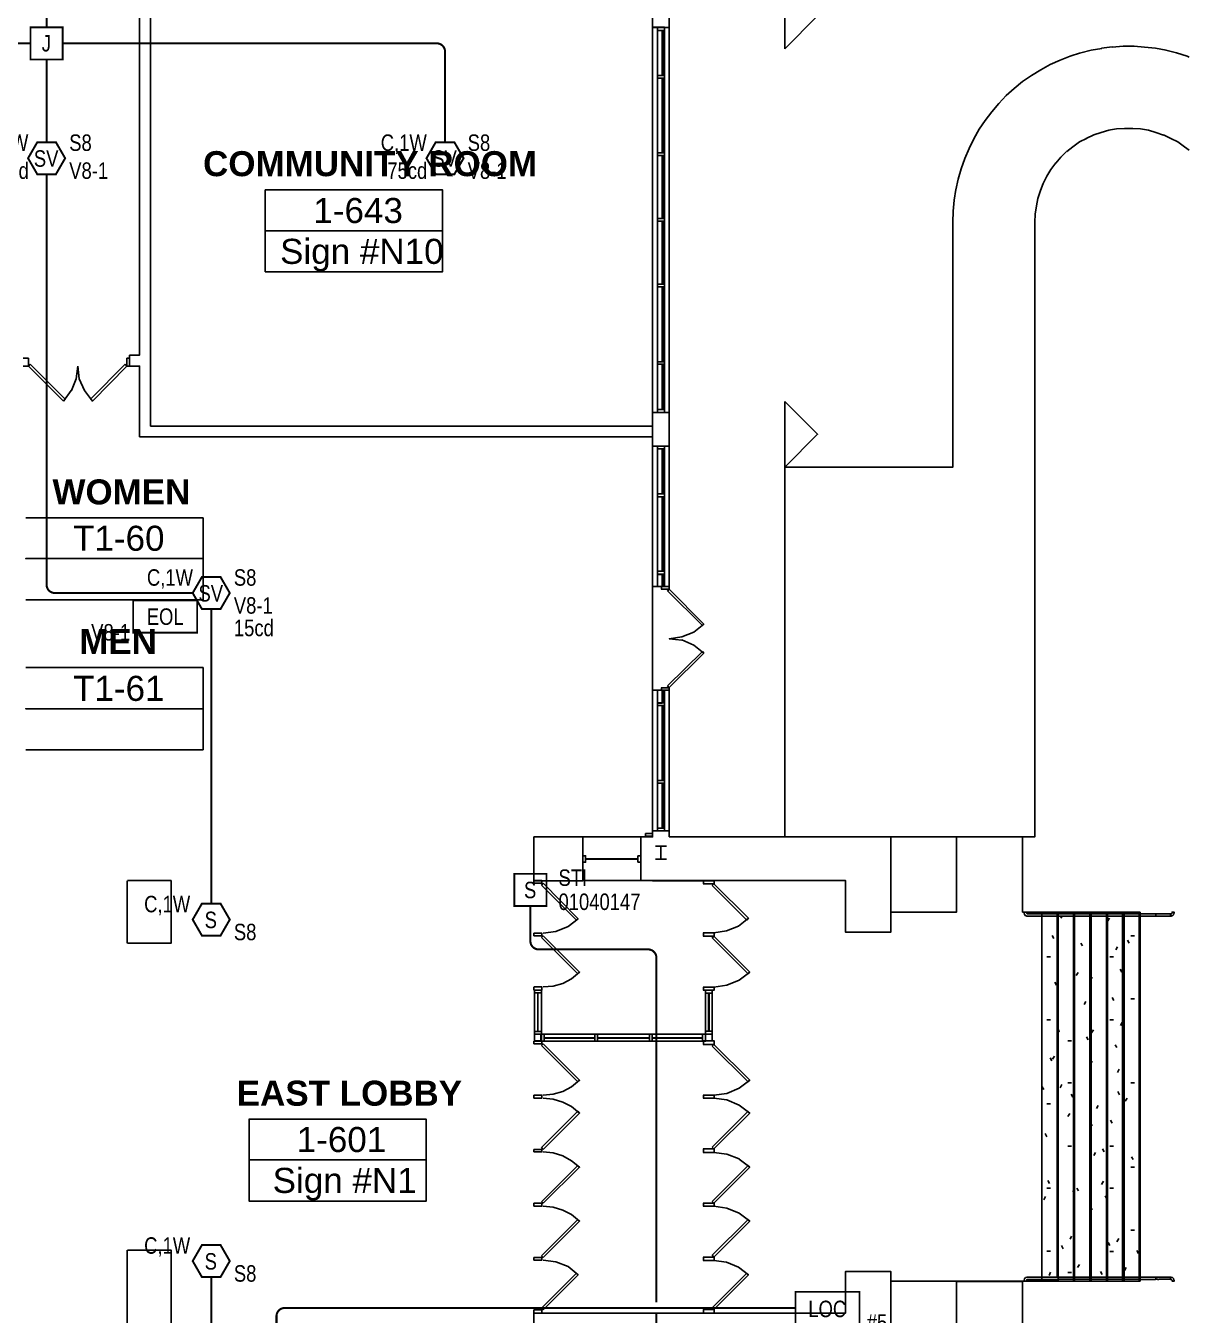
# Model space of a CAD drawing. Header units: inches. Extents: x 8199 to 15931, y 7617 to 15423.
# Drawn here: x 14627 to 15474, y 11413 to 12352 of the extents above; entities that cross this region are included whole.
import ezdxf
from ezdxf.enums import TextEntityAlignment as Align

# ---------------------------------------------------------------- set-up
doc = ezdxf.new("R2010")
doc.units = ezdxf.units.IN
doc.header["$LTSCALE"] = 0.25
doc.header["$MEASUREMENT"] = 0
for name, color, linetype in [('BACKGROUND', 8, 'Continuous'), ('CONDUIT', 6, 'Continuous'), ('EOL', 1, 'Continuous'), ('FIRE ALARM ANNUNCIATOR', 1, 'Continuous'), ('JUNCTION BOX', 1, 'Continuous'), ('PULL STATION', 1, 'Continuous'), ('SPEAKER', 1, 'Continuous'), ('SPEAKER STROBE', 1, 'Continuous')]:
    doc.layers.add(name, color=color, linetype=linetype)
doc.styles.add('Arial', font='arial.ttf', dxfattribs={"width": 0.8})
doc.styles.add('PDF Arial', font='arial.ttf')
doc.styles.add('PDF Arial Bold', font='arialbd.ttf')

# ---------------------------------------------------------------- blocks, each defined once
blk = doc.blocks.new('SIGA-278')
at = {"layer": 'PULL STATION', "const_width": 1.3}
blk.add_lwpolyline([(-11.5, -11.68), (-11.5, 11.7), (11.89, 11.7), (11.89, -11.68)], close=True, dxfattribs=at)
at = {"layer": 'PULL STATION', "style": 'Arial', "width": 0.8}
blk.add_text('S', height=12, dxfattribs=at).set_placement((0, 0), align=Align.MIDDLE)
for tag, p in [('ADDRESS', (20.64, 8.96)), ('ZONE', (20.64, -8.58))]:
    blk.add_attdef(tag, text='', height=12, dxfattribs=at).set_placement(p, align=Align.MIDDLE_LEFT)
blk.add_attdef('SUBSCRIPT', text='', height=12, dxfattribs=at).set_placement((-16.56, -9.02), align=Align.MIDDLE_RIGHT)
blk = doc.blocks.new('LOC')
at = {"layer": 'FIRE ALARM ANNUNCIATOR', "const_width": 1.25}
blk.add_lwpolyline([(-11.69, -23.38), (-11.69, 23.38), (11.69, 23.38), (11.69, -23.38)], close=True, dxfattribs=at)
at = {"layer": 'FIRE ALARM ANNUNCIATOR', "style": 'Arial', "width": 0.8}
blk.add_text('LOC', height=12, rotation=90, dxfattribs=at).set_placement((0.68, -0.2), align=Align.MIDDLE)
for tag, p in [('SUBSCRIPT', (-10.91, 28.56)), ('PANEL#', (10.59, 28.56))]:
    blk.add_attdef(tag, text='', height=12, rotation=90, dxfattribs=at).set_placement(p, align=Align.MIDDLE_LEFT)
blk = doc.blocks.new('GC-S7')
at = {"layer": 'SPEAKER', "const_width": 1.46}
blk.add_lwpolyline([(13.83, 0.21), (7.08, 11.9), (-6.42, 11.9), (-13.17, 0.21), (-6.42, -11.49), (7.08, -11.49)], close=True, dxfattribs=at)
at = {"layer": 'SPEAKER', "style": 'Arial', "width": 0.8}
blk.add_text('S', height=12, dxfattribs=at).set_placement((0, 0), align=Align.MIDDLE)
for tag, p in [('C', (-14.98, 11.52)), ('1/2W', (-14.65, -8.82))]:
    blk.add_attdef(tag, text='', height=12, dxfattribs=at).set_placement(p, align=Align.MIDDLE_RIGHT)
blk.add_attdef('Speaker_Circuit', text='', height=12, dxfattribs=at).set_placement((16.8, -8.82), align=Align.MIDDLE_LEFT)
blk = doc.blocks.new('GC-S7VM')
at = {"layer": 'SPEAKER STROBE', "const_width": 1.46}
blk.add_lwpolyline([(13.83, 0.21), (7.08, 11.9), (-6.42, 11.9), (-13.17, 0.21), (-6.42, -11.49), (7.08, -11.49)], close=True, dxfattribs=at)
at = {"layer": 'SPEAKER STROBE', "style": 'Arial', "width": 0.8}
blk.add_text('SV', height=12, dxfattribs=at).set_placement((0, 0), align=Align.MIDDLE)
for tag, p in [('C', (-12.95, 11.52)), ('CANDELA', (-12.62, -8.82)), ('1/2W', (-12.62, -29.16))]:
    blk.add_attdef(tag, text='', height=12, dxfattribs=at).set_placement(p, align=Align.MIDDLE_RIGHT)
for tag, p in [('Speaker_Circuit', (16.8, 11.52)), ('Visual_Circuit', (16.8, -8.82))]:
    blk.add_attdef(tag, text='', height=12, dxfattribs=at).set_placement(p, align=Align.MIDDLE_LEFT)
blk = doc.blocks.new('JUNCTION BOX')
at = {"const_width": 1.3}
blk.add_lwpolyline([(-11.5, -11.68), (-11.5, 11.7), (11.89, 11.7), (11.89, -11.68)], close=True, dxfattribs=at)
at = {"style": 'Arial', "width": 0.8}
blk.add_text('J', height=12, dxfattribs=at).set_placement((0, 0), align=Align.MIDDLE)
blk.add_attdef('SUBSCRIPT', text='', height=12, dxfattribs=at).set_placement((-16.56, -9.02), align=Align.MIDDLE_RIGHT)
blk = doc.blocks.new('EOLR')
at = {"layer": 'EOL', "const_width": 1.25}
blk.add_lwpolyline([(-23.38, 11.69), (23.38, 11.69), (23.38, -11.69), (-23.38, -11.69)], close=True, dxfattribs=at)
at = {"layer": 'EOL', "style": 'Arial', "width": 0.8}
blk.add_text('EOL', height=12, dxfattribs=at).set_placement((0, 0), align=Align.MIDDLE)
for tag, p in [('CIRCUIT#', (28.56, 10.91)), ('EOL_VALUE', (28.88, -9.43))]:
    blk.add_attdef(tag, text='', height=12, dxfattribs=at).set_placement(p, align=Align.MIDDLE_LEFT)

msp = doc.modelspace()

# ---------------------------------------------------------------- linework, layer by layer
at = {"layer": 'BACKGROUND', "ltscale": 2.281574}
msp.add_lwpolyline([(15083.15, 11761.24), (15083.15, 13119.98)], dxfattribs=at)
at = {"layer": 'BACKGROUND', "ltscale": 1.466563}
msp.add_lwpolyline([(15083.15, 11943.48), (15083.15, 12655.18)], dxfattribs=at)
at = {"layer": 'BACKGROUND'}
for points in [[(15179.38, 12382.83), (15179.38, 12335.04)], [(15179.38, 12335.03), (15203.26, 12358.91), (15179.38, 12382.8)], [(14709.78, 12380.91), (14709.78, 12372.94), (14709.78, 12112), (14702.47, 12112)], [(14717.73, 12060.39), (14717.73, 12372.92)], [(15083.15, 12375.16), (15083.15, 12350.62)], [(15083.16, 12350.6), (15095.25, 12350.6), (15095.25, 12375.13), (15083.16, 12375.13)], [(15083.2, 12350.63), (15086.68, 12350.63), (15086.68, 12348.4), (15086.68, 12315.57), (15086.68, 12313.7), (15086.68, 12259.2), (15086.68, 12257.28), (15086.68, 12211.41), (15086.68, 12209.5), (15086.68, 12163.63), (15086.68, 12161.71), (15086.68, 12107.26), (15086.68, 12105.34), (15086.68, 12072.51), (15086.68, 12070.28), (15083.2, 12070.28)], [(15086.67, 12348.41), (15091.77, 12348.41), (15091.77, 12350.63), (15086.67, 12350.63)], [(15090.16, 12348.41), (15090.16, 12315.56)], [(15090.19, 12315.6), (15091.15, 12315.6), (15091.15, 12348.41), (15090.19, 12348.41)], [(15091.76, 12350.6), (15095.25, 12350.6), (15095.25, 12070.27), (15091.76, 12070.27)], [(15091.77, 12348.41), (15091.77, 12315.6), (15091.77, 12313.68), (15091.77, 12259.19)], [(15410.05, 12335.33), (15402.39, 12334.06)], [(15417.68, 12336.31), (15410.01, 12335.35)], [(15425.63, 12336.94), (15417.68, 12336.3)], [(15433.62, 12336.95), (15425.67, 12336.95)], [(15441.26, 12336.3), (15433.61, 12336.94)], [(15449.2, 12335.34), (15441.23, 12336.26)], [(15456.89, 12334.06), (15449.23, 12335.34)], [(15379.77, 12326.74), (15372.46, 12323.57)], [(15387.09, 12329.59), (15379.78, 12326.72)], [(15394.73, 12332.13), (15387.09, 12329.59)], [(15402.41, 12334.07), (15394.76, 12332.16)], [(15464.52, 12332.18), (15456.85, 12334.06)], [(15472.15, 12329.59), (15464.52, 12332.16)], [(15472.15, 12329.6), (15473.75, 12328.96)], [(15365.75, 12319.75), (15359.04, 12315.58)], [(15372.45, 12323.54), (15365.74, 12319.73)], [(15091.77, 12315.6), (15086.67, 12315.6)], [(15086.67, 12313.68), (15091.77, 12313.68)], [(15090.16, 12313.65), (15090.16, 12259.21)], [(15090.19, 12259.19), (15091.15, 12259.19), (15091.15, 12313.68), (15090.19, 12313.68)], [(15352.35, 12311.12), (15346.29, 12306.01)], [(15359.05, 12315.59), (15352.35, 12311.11)], [(15340.57, 12300.92), (15335.15, 12295.19)], [(15346.33, 12306.03), (15340.59, 12300.92)], [(15330.08, 12289.17), (15325.3, 12282.76)], [(15335.16, 12295.21), (15330.07, 12289.16)], [(15325.3, 12282.8), (15320.84, 12276.4)], [(15316.99, 12269.37), (15313.48, 12262.35)], [(15320.83, 12276.41), (15317, 12269.39)], [(15393.78, 12267.16), (15398.88, 12269.71)], [(15398.86, 12269.7), (15404.28, 12272.25)], [(15404.31, 12272.27), (15409.73, 12274.18)], [(15409.71, 12274.16), (15415.14, 12275.76)], [(15415.1, 12275.76), (15420.85, 12276.72)], [(15420.86, 12276.7), (15426.61, 12277.02)], [(15426.6, 12277.04), (15432.64, 12277.04)], [(15432.68, 12277.06), (15438.4, 12276.74)], [(15438.39, 12276.72), (15444.11, 12275.75)], [(15444.11, 12275.75), (15449.51, 12274.15)], [(15449.55, 12274.17), (15454.97, 12272.24)], [(15454.95, 12272.27), (15460.37, 12269.7)], [(15460.36, 12269.7), (15465.45, 12267.17)], [(15313.51, 12262.4), (15310.32, 12255.07)], [(15380.42, 12256.01), (15384.55, 12260.14)], [(15384.56, 12260.15), (15389.01, 12263.65)], [(15389.02, 12263.64), (15393.79, 12267.15)], [(15465.45, 12267.15), (15470.23, 12263.66)], [(15473.75, 12261.11), (15470.27, 12263.68)], [(15091.77, 12257.27), (15091.77, 12259.19), (15086.67, 12259.19)], [(15086.67, 12257.27), (15091.77, 12257.27), (15091.77, 12211.41), (15091.77, 12209.49)], [(15090.16, 12257.29), (15090.16, 12211.4)], [(15090.19, 12211.42), (15091.15, 12211.42), (15091.15, 12257.31), (15090.19, 12257.31)], [(15310.34, 12255.06), (15307.78, 12247.73)], [(15373.11, 12247.11), (15376.6, 12251.87)], [(15376.58, 12251.84), (15380.39, 12256.02)], [(15307.75, 12247.7), (15305.5, 12240.06)], [(15367.36, 12236.89), (15370.22, 12242.33)], [(15370.22, 12242.31), (15373.07, 12247.08)], [(14801.19, 12232.43), (14930.22, 12232.43), (14930.22, 12202.45), (14801.19, 12202.45), (14930.22, 12202.45), (14930.22, 12172.52), (14801.19, 12172.52)], [(14801.23, 12232.43), (14801.23, 12202.51), (14801.23, 12172.55)], [(15303.95, 12232.45), (15302.7, 12224.81)], [(15305.51, 12240.05), (15303.94, 12232.41)], [(15363.54, 12226.06), (15365.44, 12231.82)], [(15365.46, 12231.82), (15367.36, 12236.9)], [(15302.66, 12224.8), (15302.03, 12216.8)], [(15362.57, 12220.63), (15363.52, 12226.06)], [(15302.03, 12216.84), (15301.72, 12208.84)], [(15361.28, 12208.85), (15361.6, 12214.6)], [(15361.63, 12214.62), (15362.58, 12220.64)], [(15091.77, 12211.41), (15086.67, 12211.41)], [(15086.67, 12209.49), (15091.77, 12209.49), (15091.77, 12163.63), (15091.77, 12161.72), (15091.77, 12107.22), (15091.77, 12105.3)], [(15090.16, 12209.48), (15090.16, 12163.59)], [(15090.19, 12163.65), (15091.15, 12163.65), (15091.15, 12209.5), (15090.19, 12209.5)], [(15301.72, 12208.86), (15301.72, 12030.44), (15179.36, 12030.44)], [(15179.38, 11761.24), (15361.28, 11761.24), (15361.28, 12208.87)], [(15091.77, 12163.63), (15086.67, 12163.63)], [(15086.67, 12161.72), (15091.77, 12161.72)], [(15090.16, 12161.71), (15090.16, 12107.23)], [(15090.19, 12107.24), (15091.15, 12107.24), (15091.15, 12161.73), (15090.19, 12161.73)], [(14625.02, 12109.76), (14627.27, 12109.76)], [(14626.96, 12104.06), (14628.88, 12104.06), (14628.88, 12109.77), (14626.96, 12109.77)], [(14675.39, 12078.57), (14700.54, 12104.05), (14700.54, 12109.78)], [(14702.46, 12112.01), (14702.46, 12104.05), (14700.56, 12104.05)], [(14700.56, 12109.78), (14702.46, 12109.78)], [(14627.27, 12104.05), (14625.02, 12104.05)], [(14628.86, 12104.01), (14630.12, 12105.32)], [(14654.37, 12078.59), (14628.9, 12104.06)], [(14630.15, 12105.31), (14655.62, 12079.84), (14654.35, 12078.57)], [(14663.59, 12094.81), (14664.86, 12104.04)], [(14665.8, 12094.78), (14664.85, 12104.05)], [(14699.29, 12105.35), (14674.1, 12079.84)], [(14700.54, 12104.05), (14699.26, 12105.33)], [(14702.47, 12104.04), (14709.78, 12104.04), (14709.78, 12052.43)], [(15091.77, 12107.22), (15086.67, 12107.22)], [(15086.67, 12105.3), (15091.77, 12105.3), (15091.77, 12072.49)], [(15090.16, 12105.31), (15090.16, 12072.51)], [(15090.19, 12072.51), (15091.15, 12072.51), (15091.15, 12105.32), (15090.19, 12105.32)], [(14660.13, 12086.21), (14663.62, 12094.82)], [(14669.64, 12086.22), (14665.82, 12094.8)], [(14654.35, 12078.54), (14660.08, 12086.21)], [(14674.13, 12079.83), (14675.4, 12078.56), (14669.65, 12086.24)], [(15086.67, 12070.27), (15091.77, 12070.27), (15091.77, 12072.49), (15086.67, 12072.49)], [(15179.38, 12078.24), (15179.38, 12030.46), (15179.38, 11761.25)], [(15179.38, 12030.46), (15203.26, 12054.34), (15179.38, 12078.23)], [(15083.15, 12070.29), (15083.15, 12060.39), (14717.75, 12060.39)], [(15083.16, 12045.73), (15095.25, 12045.73), (15095.25, 12070.27), (15083.16, 12070.27)], [(14709.75, 12052.41), (14717.73, 12052.41)], [(14717.75, 12052.42), (15083.15, 12052.42), (15083.15, 12045.75)], [(15086.68, 11943.5), (15086.68, 11952.39), (15086.68, 11954.66), (15086.68, 12008.81), (15086.68, 12011.03), (15086.68, 12043.86), (15086.68, 12045.74), (15083.2, 12045.74)], [(15086.67, 12043.83), (15091.77, 12043.83), (15091.77, 12045.75), (15086.67, 12045.75)], [(15090.16, 12043.81), (15090.16, 12011.01)], [(15090.19, 12011.04), (15091.15, 12011.04), (15091.15, 12043.85), (15090.19, 12043.85)], [(15095.25, 11941.54), (15095.25, 11943.46), (15095.25, 12045.73), (15091.76, 12045.73)], [(15091.77, 12043.83), (15091.77, 12011.02), (15091.77, 12008.79), (15091.77, 11954.65)], [(15091.77, 12011.02), (15086.67, 12011.02)], [(15086.67, 12008.79), (15091.77, 12008.79)], [(15090.16, 12008.78), (15090.16, 11954.6)], [(15090.19, 11954.63), (15091.15, 11954.63), (15091.15, 12008.82), (15090.19, 12008.82)], [(14626.96, 11993.53), (14756, 11993.53), (14756, 11963.89), (14626.96, 11963.89), (14756, 11963.89), (14756, 11933.92), (14626.96, 11933.92)], [(15086.67, 11952.42), (15091.77, 11952.42), (15091.77, 11954.65), (15086.67, 11954.65)], [(15086.67, 11952.38), (15090.16, 11952.38), (15090.16, 11943.48), (15086.67, 11943.48)], [(15090.19, 11943.51), (15091.15, 11943.51), (15091.15, 11952.41), (15090.19, 11952.41)], [(15091.12, 11952.42), (15091.77, 11952.42), (15091.77, 11943.48), (15091.12, 11943.48)], [(15089.54, 11941.55), (15089.54, 11943.47), (15083.17, 11943.47)], [(15095.25, 11943.46), (15089.53, 11943.46)], [(15089.53, 11941.54), (15095.25, 11941.54), (15093.99, 11940.27)], [(15119.47, 11915.11), (15120.44, 11916.07), (15095.25, 11941.56)], [(15094.01, 11940.31), (15119.5, 11915.12)], [(15120.44, 11916.07), (15113.12, 11910.33)], [(15104.49, 11906.82), (15095.27, 11905.55), (15104.49, 11904.59)], [(15113.12, 11910.33), (15104.49, 11906.83)], [(15113.12, 11900.79), (15104.49, 11904.6)], [(15094.01, 11871.19), (15119.5, 11896.33)], [(15119.47, 11896.31), (15120.44, 11895.04), (15095.25, 11869.9)], [(15120.44, 11895.04), (15113.12, 11900.78)], [(14626.96, 11884.57), (14756, 11884.57), (14756, 11854.6), (14626.96, 11854.6), (14756, 11854.6), (14756, 11824.67), (14626.96, 11824.67)], [(15083.15, 11867.96), (15083.15, 11765.68), (15083.15, 11761.24), (15074.57, 11761.24)], [(15083.17, 11867.97), (15089.54, 11867.97), (15089.54, 11869.89)], [(15086.68, 11867.98), (15086.68, 11858.74), (15086.68, 11856.82), (15086.68, 11802.37), (15086.68, 11800.45), (15086.68, 11767.62), (15086.68, 11765.7), (15083.2, 11765.7)], [(15086.67, 11867.97), (15090.16, 11867.97), (15090.16, 11858.73), (15086.67, 11858.73)], [(15095.25, 11869.86), (15089.53, 11869.86)], [(15089.53, 11867.98), (15095.25, 11867.98), (15095.25, 11765.71), (15091.76, 11765.71)], [(15090.19, 11858.74), (15091.15, 11858.74), (15091.15, 11867.99), (15090.19, 11867.99)], [(15091.12, 11868), (15091.77, 11868), (15091.77, 11858.75), (15091.12, 11858.75)], [(15095.25, 11867.98), (15095.25, 11869.86), (15093.99, 11871.13)], [(15091.77, 11856.83), (15091.77, 11858.75), (15086.67, 11858.75)], [(15086.67, 11856.83), (15091.77, 11856.83), (15091.77, 11802.33), (15091.77, 11800.46)], [(15090.16, 11856.81), (15090.16, 11802.33)], [(15090.19, 11802.38), (15091.15, 11802.38), (15091.15, 11856.82), (15090.19, 11856.82)], [(15091.77, 11802.33), (15086.67, 11802.33)], [(15086.67, 11800.46), (15091.77, 11800.46), (15091.77, 11767.6)], [(15090.16, 11800.41), (15090.16, 11767.6)], [(15090.19, 11767.65), (15091.15, 11767.65), (15091.15, 11800.46), (15090.19, 11800.46)], [(15078.05, 11761.89), (15083.15, 11761.89), (15083.15, 11763.81), (15078.05, 11763.81)], [(15078.06, 11763.77), (15078.06, 11761.9)], [(15095.25, 11761.25), (15095.25, 11765.71), (15083.16, 11765.71)], [(15086.67, 11765.73), (15091.77, 11765.73), (15091.77, 11767.6), (15086.67, 11767.6)], [(14996.83, 11729.39), (15032.52, 11729.39), (15032.52, 11761.23), (14996.83, 11761.23)], [(14996.85, 11761.27), (14996.85, 11729.41), (14996.85, 11727.47)], [(15032.52, 11761.23), (15032.52, 11747.56), (15032.52, 11742.76), (15032.52, 11729.39)], [(15074.58, 11742.8), (15074.58, 11747.55), (15074.58, 11761.26), (15074.58, 11729.4), (15032.54, 11729.4)], [(15032.54, 11761.26), (15074.58, 11761.26)], [(15085.4, 11754.55), (15093.38, 11754.55)], [(15089.23, 11754.55), (15089.23, 11745)], [(15256.49, 11706.46), (15256.49, 11691.81), (15223.68, 11691.81), (15256.49, 11691.81), (15256.49, 11729.4), (15256.49, 11761.26), (15095.29, 11761.26)], [(15304.27, 11761.25), (15304.27, 11706.45), (15256.46, 11706.45)], [(15352.35, 11706.44), (15352.35, 11761.24), (15304.23, 11761.24)], [(15032.54, 11742.79), (15034.44, 11742.79), (15034.44, 11747.55), (15032.54, 11747.55)], [(15034.44, 11745.34), (15034.44, 11745)], [(15072.35, 11745.33), (15034.45, 11745.33), (15072.35, 11745.33), (15072.35, 11745.03), (15034.45, 11745.03)], [(15072.35, 11747.55), (15072.35, 11742.77)], [(15074.58, 11747.55), (15072.36, 11747.55)], [(15085.4, 11744.99), (15093.38, 11744.99)], [(15074.58, 11729.4), (15074.58, 11742.8), (15072.36, 11742.8)], [(14700.85, 11729.39), (14700.85, 11683.83)], [(14700.88, 11683.84), (14732.73, 11683.84), (14732.73, 11729.41), (14700.88, 11729.41)], [(14996.83, 11727.47), (15002.56, 11727.47), (15002.56, 11729.41), (14996.83, 11729.41)], [(15003.54, 11727.48), (15002.25, 11726.23)], [(15002.28, 11726.2), (15027.74, 11700.74)], [(15027.74, 11700.73), (15028.99, 11701.68), (15003.52, 11727.45)], [(15074.58, 11729.4), (15223.67, 11729.4), (15223.67, 11691.8), (15223.67, 11729.4), (15128.08, 11729.4)], [(15120.13, 11727.16), (15120.13, 11729.39), (15083.15, 11729.39)], [(15120.09, 11727.15), (15128.07, 11727.15), (15128.07, 11729.36), (15120.09, 11729.36)], [(15126.48, 11725.87), (15151.65, 11700.71)], [(15127.76, 11727.16), (15126.49, 11725.88)], [(15151.67, 11700.72), (15152.94, 11702), (15127.77, 11727.17)], [(15366.37, 11706.45), (15352.37, 11706.45)], [(15353.65, 11706.46), (15353.65, 11705.82)], [(15353.65, 11706.46), (15353.65, 11706.46)], [(15353.65, 11706.46), (15353.65, 11706.46)], [(15353.65, 11705.81), (15353.96, 11704.86)], [(15353.96, 11706.45), (15353.96, 11706.45)], [(15353.96, 11706.45), (15353.96, 11706.45)], [(15353.96, 11706.45), (15353.96, 11706.45)], [(15354.59, 11706.44), (15354.59, 11706.44)], [(15354.59, 11706.44), (15354.59, 11706.44)], [(15354.9, 11706.44), (15354.9, 11706.44)], [(15355.26, 11705.83), (15355.26, 11706.47), (15354.94, 11706.47), (15355.26, 11706.47)], [(15355.26, 11706.47), (15355.26, 11706.47)], [(15355.26, 11706.47), (15355.26, 11706.47)], [(15355.26, 11706.47), (15355.26, 11706.47)], [(15355.26, 11706.47), (15355.26, 11706.47)], [(15355.57, 11705.51), (15355.26, 11705.82)], [(15378.47, 11706.44), (15366.35, 11706.44)], [(15390.26, 11706.44), (15378.49, 11706.44)], [(15402.41, 11706.47), (15390.3, 11706.47)], [(15414.2, 11706.47), (15402.43, 11706.47)], [(15426.3, 11706.46), (15414.19, 11706.46)], [(15438.09, 11706.46), (15426.28, 11706.46)], [(15461.3, 11706.44), (15461.3, 11705.8), (15460.98, 11705.16)], [(15461.3, 11706.44), (15461.3, 11706.44)], [(15461.3, 11706.44), (15461.3, 11706.44)], [(15461.3, 11706.44), (15461.3, 11706.44)], [(15461.3, 11706.44), (15461.3, 11706.44)], [(15461.66, 11706.46), (15461.66, 11706.46)], [(15461.66, 11706.46), (15461.66, 11706.46)], [(15461.98, 11706.46), (15461.98, 11706.46)], [(15461.98, 11706.46), (15461.98, 11706.46)], [(15462.29, 11706.45), (15462.29, 11706.45)], [(15462.29, 11706.45), (15462.29, 11706.45)], [(15462.59, 11705.49), (15462.91, 11705.81), (15462.91, 11706.45), (15462.59, 11706.45), (15462.91, 11706.45)], [(15462.6, 11706.45), (15462.6, 11706.45)], [(15462.6, 11706.45), (15462.6, 11706.45)], [(15462.6, 11706.45), (15462.6, 11706.45)], [(15462.6, 11706.45), (15462.6, 11706.45)], [(15028.99, 11701.68), (15021.68, 11695.93)], [(15152.94, 11702), (15145.6, 11696.26)], [(15353.95, 11704.85), (15354.59, 11703.9)], [(15354.62, 11703.92), (15355.57, 11703.59)], [(15355.88, 11705.19), (15355.57, 11705.5)], [(15355.57, 11703.59), (15355.88, 11703.59)], [(15355.86, 11703.58), (15366.37, 11703.58), (15366.37, 11705.17), (15355.86, 11705.17)], [(15378.47, 11705.17), (15366.35, 11705.17)], [(15378.47, 11703.57), (15366.35, 11703.57)], [(15366.37, 11704.85), (15366.37, 11704.85)], [(15366.37, 11704.85), (15366.37, 11704.53), (15366.37, 11704.21), (15366.37, 11703.9)], [(15366.37, 11704.21), (15366.37, 11704.21)], [(15366.37, 11703.9), (15366.37, 11703.9)], [(15378.52, 11705.19), (15438.09, 11705.19), (15438.09, 11703.6), (15378.52, 11703.6)], [(15381.38, 11703.6), (15380.43, 11702.01)], [(15415.76, 11701.99), (15414.48, 11700.08)], [(15449.2, 11705.17), (15438.07, 11705.17)], [(15438.07, 11703.57), (15449.2, 11703.57)], [(15438.09, 11704.87), (15438.09, 11704.55), (15438.09, 11704.24), (15438.09, 11703.92)], [(15438.09, 11704.87), (15438.09, 11704.87)], [(15438.09, 11704.55), (15438.09, 11704.55)], [(15438.09, 11704.24), (15438.09, 11704.24)], [(15438.09, 11703.92), (15438.09, 11703.92)], [(15438.09, 11703.92), (15438.09, 11703.92)], [(15449.19, 11705.16), (15449.51, 11704.85), (15449.51, 11704.53), (15449.51, 11704.21), (15449.51, 11703.89), (15449.51, 11703.57), (15449.19, 11703.57)], [(15449.2, 11705.17), (15449.2, 11705.17)], [(15449.2, 11705.17), (15449.2, 11705.17)], [(15449.2, 11703.57), (15449.2, 11703.57)], [(15449.2, 11703.57), (15449.2, 11703.57)], [(15449.21, 11705.18), (15450.81, 11705.18)], [(15450.19, 11703.59), (15449.23, 11703.59)], [(15449.51, 11704.85), (15449.51, 11704.85)], [(15449.51, 11704.21), (15449.51, 11704.21)], [(15451.75, 11703.57), (15450.14, 11703.57)], [(15450.78, 11705.16), (15451.75, 11705.16)], [(15460.05, 11705.18), (15460.05, 11704.86), (15460.05, 11704.54), (15460.05, 11704.86), (15460.05, 11704.54), (15460.05, 11704.22), (15460.05, 11703.9), (15460.05, 11704.22), (15460.05, 11704.54), (15460.05, 11704.86), (15460.05, 11705.18), (15451.75, 11705.18)], [(15451.75, 11703.59), (15460.05, 11703.59), (15460.05, 11703.9), (15460.05, 11704.22), (15460.05, 11703.9), (15460.05, 11703.59)], [(15460.68, 11705.17), (15460.03, 11705.17)], [(15460.03, 11703.58), (15460.68, 11703.58)], [(15460.05, 11705.18), (15460.05, 11705.18)], [(15460.05, 11705.18), (15460.05, 11705.18)], [(15460.05, 11704.86), (15460.05, 11704.86)], [(15460.05, 11704.86), (15460.05, 11704.86)], [(15460.05, 11704.86), (15460.05, 11704.86)], [(15460.05, 11704.86), (15460.05, 11704.86)], [(15460.05, 11704.22), (15460.05, 11704.22)], [(15460.05, 11704.22), (15460.05, 11704.22)], [(15460.05, 11704.22), (15460.05, 11704.22)], [(15460.05, 11704.22), (15460.05, 11704.22)], [(15460.05, 11703.9), (15460.05, 11703.9)], [(15460.05, 11703.9), (15460.05, 11703.9)], [(15460.05, 11703.59), (15460.05, 11703.59)], [(15460.05, 11703.59), (15460.05, 11703.59)], [(15460.05, 11703.59), (15460.05, 11703.59)], [(15460.05, 11703.59), (15460.05, 11703.59)], [(15460.99, 11705.17), (15460.67, 11705.17)], [(15460.7, 11703.6), (15461.66, 11703.92)], [(15461.64, 11703.91), (15462.29, 11704.54)], [(15462.28, 11704.54), (15462.6, 11705.5)], [(14996.83, 11689.25), (15002.56, 11689.25), (15002.56, 11691.15), (14996.83, 11691.15)], [(14996.85, 11691.18), (14996.85, 11689.25)], [(15003.54, 11689.26), (15002.25, 11688.01)], [(15002.26, 11687.95), (15028.68, 11661.52)], [(15012.74, 11692.4), (15003.5, 11691.15)], [(15028.72, 11661.54), (15029.98, 11662.81), (15003.55, 11689.27)], [(15021.67, 11695.94), (15012.77, 11692.44)], [(15120.09, 11688.92), (15128.07, 11688.92), (15128.07, 11691.47), (15120.09, 11691.47)], [(15120.13, 11691.48), (15120.13, 11688.93)], [(15127.76, 11688.93), (15126.49, 11687.65)], [(15126.5, 11687.67), (15152.63, 11661.54)], [(15152.6, 11661.53), (15153.88, 11662.8), (15127.74, 11688.92)], [(15137, 11692.75), (15127.78, 11691.47)], [(15145.62, 11696.26), (15137.01, 11692.76)], [(15375.31, 11687.34), (15374.04, 11689.57)], [(15431.37, 11689.25), (15433.93, 11689.25)], [(15396.03, 11681.93), (15394.75, 11683.84)], [(15421.52, 11681.3), (15420.24, 11679.07)], [(15430.09, 11683.83), (15428.81, 11686.06)], [(15370.22, 11673.96), (15372.76, 11673.96)], [(15416.06, 11673.94), (15418.61, 11673.94)], [(15029.98, 11662.81), (15024.22, 11658.03)], [(15153.88, 11662.8), (15146.22, 11657.06)], [(15392.81, 11662.48), (15391.53, 11660.24)], [(15424.69, 11662.81), (15423.41, 11665.04)], [(14996.83, 11649.74), (15002.56, 11649.74), (15002.56, 11651.99), (14996.83, 11651.99)], [(14996.85, 11651.97), (14996.85, 11649.77)], [(14997.16, 11649.75), (14997.16, 11647.85), (14997.16, 11619.48), (14997.16, 11617.57), (14997.16, 11612.79)], [(14997.16, 11612.79), (15002.25, 11612.79), (15002.25, 11617.57), (15002.25, 11619.48), (14997.16, 11619.48), (15002.25, 11619.48), (15002.25, 11647.83), (14997.16, 11647.83), (15002.25, 11647.83), (15002.25, 11649.74), (14997.16, 11649.74)], [(15010.87, 11652.62), (15003.53, 11651.99)], [(15017.88, 11654.53), (15010.88, 11652.63)], [(15024.21, 11658.02), (15017.86, 11654.51)], [(15120.09, 11649.74), (15128.07, 11649.74), (15128.07, 11651.96), (15120.09, 11651.96)], [(15120.13, 11651.97), (15120.13, 11649.75)], [(15121.73, 11612.8), (15126.51, 11612.8), (15126.51, 11617.58), (15126.51, 11619.81), (15121.73, 11619.81), (15126.51, 11619.81), (15126.51, 11647.53), (15121.73, 11647.53), (15126.51, 11647.53), (15126.51, 11649.76), (15121.73, 11649.76)], [(15121.74, 11649.76), (15121.74, 11647.53), (15121.74, 11619.81), (15121.74, 11617.58), (15121.74, 11612.8)], [(15137.31, 11653.24), (15127.74, 11651.97)], [(15146.25, 11657.07), (15137.32, 11653.25)], [(15377.23, 11653.26), (15375.96, 11655.48)], [(15400.82, 11658.68), (15402.41, 11658.68)], [(15402.39, 11658.67), (15403.35, 11658.67)], [(14999.7, 11647.84), (14999.7, 11647.84)], [(14999.7, 11619.48), (14999.7, 11647.84)], [(15123.97, 11619.81), (15124.28, 11619.81), (15124.28, 11647.53), (15123.97, 11647.53)], [(15398.57, 11641.46), (15397.3, 11639.23)], [(15418.98, 11642.11), (15417.7, 11644.34)], [(15431.37, 11643.38), (15433.93, 11643.38)], [(15370.22, 11628.08), (15372.76, 11628.08)], [(15378.47, 11620.74), (15378.16, 11621.38)], [(15416.06, 11628.07), (15418.61, 11628.07)], [(15425, 11626.17), (15423.72, 11623.94)], [(14996.83, 11610.56), (15002.56, 11610.56), (15002.56, 11612.47), (14996.83, 11612.47)], [(14996.85, 11612.48), (14996.85, 11610.57)], [(14999.7, 11619.48), (14999.7, 11619.48)], [(15001.93, 11612.47), (15004.17, 11612.47), (15004.17, 11617.57), (15004.17, 11612.47)], [(15004.17, 11617.57), (15001.93, 11617.57)], [(15001.93, 11617.57), (15001.93, 11612.47)], [(15004.14, 11617.55), (15041.09, 11617.55), (15041.09, 11612.46), (15004.14, 11612.46)], [(15041.09, 11615), (15004.14, 11615), (15041.09, 11615), (15041.09, 11614.69), (15004.14, 11614.69)], [(15004.17, 11615.03), (15004.17, 11614.71)], [(15041.09, 11617.55), (15041.09, 11612.46)], [(15041.1, 11612.46), (15043.01, 11612.46), (15043.01, 11617.56), (15043.01, 11612.46)], [(15043.01, 11617.56), (15041.1, 11617.56)], [(15043.01, 11615.01), (15043.01, 11614.69)], [(15080.92, 11617.56), (15043.02, 11617.56)], [(15080.92, 11615.01), (15043.02, 11615.01), (15080.92, 11615.01), (15080.92, 11614.69), (15043.02, 11614.69)], [(15080.92, 11612.46), (15043.02, 11612.46)], [(15080.92, 11612.47), (15082.84, 11612.47), (15082.84, 11617.56), (15082.84, 11612.47)], [(15082.84, 11617.56), (15080.92, 11617.56)], [(15082.84, 11615.02), (15082.84, 11614.7)], [(15119.5, 11617.58), (15082.89, 11617.58)], [(15119.5, 11615.03), (15082.89, 11615.03), (15119.5, 11615.03), (15119.5, 11614.71), (15082.89, 11614.71)], [(15119.5, 11612.48), (15082.89, 11612.48)], [(15119.5, 11612.48), (15121.74, 11612.48), (15121.74, 11617.58), (15119.5, 11617.58)], [(15120.09, 11610.23), (15128.07, 11610.23), (15128.07, 11612.78), (15120.09, 11612.78)], [(15120.13, 11612.79), (15120.13, 11610.24)], [(15379.15, 11619.17), (15378.51, 11620.77)], [(15385.48, 11612.78), (15388.03, 11612.78)], [(15400.18, 11613.44), (15398.91, 11615.67)], [(15403.97, 11620.75), (15402.7, 11618.52)], [(15003.54, 11610.57), (15002.25, 11609.3)], [(15002.26, 11609.28), (15028.68, 11582.84)], [(15028.72, 11582.85), (15029.98, 11584.13), (15003.55, 11610.57)], [(15127.76, 11610.24), (15126.49, 11608.96)], [(15126.5, 11608.97), (15152.63, 11582.85)], [(15152.6, 11582.83), (15153.88, 11584.11), (15127.74, 11610.23)], [(15421.16, 11607.99), (15419.88, 11609.91)], [(15373.7, 11598.12), (15372.43, 11600.35)], [(15375.62, 11601.63), (15374.35, 11599.4)], [(15400.82, 11597.51), (15402.41, 11597.51)], [(15402.39, 11597.5), (15403.35, 11597.5)], [(15029.98, 11584.13), (15024.22, 11579.35)], [(15153.88, 11584.11), (15146.22, 11578.38)], [(15422.77, 11592.08), (15421.49, 11589.84)], [(15017.88, 11575.84), (15010.88, 11573.93)], [(15024.21, 11579.33), (15017.86, 11575.82)], [(15137.31, 11574.55), (15127.74, 11573.28)], [(15146.25, 11578.38), (15137.32, 11574.56)], [(15367.98, 11577.43), (15366.71, 11579.34)], [(15381.02, 11580.92), (15379.75, 11578.68)], [(15385.48, 11582.19), (15388.03, 11582.19)], [(15423.08, 11573.59), (15421.8, 11575.83)], [(15431.37, 11582.21), (15433.93, 11582.21)], [(14996.83, 11571.05), (15002.56, 11571.05), (15002.56, 11573.28), (14996.83, 11573.28)], [(14996.85, 11573.29), (14996.85, 11571.06)], [(15010.87, 11573.93), (15003.53, 11573.3)], [(15010.87, 11570.43), (15003.53, 11571.07)], [(15017.88, 11568.2), (15010.88, 11570.43)], [(15024.21, 11564.99), (15017.86, 11568.18)], [(15029.98, 11560.23), (15024.22, 11565.01)], [(15120.09, 11571.05), (15128.07, 11571.05), (15128.07, 11573.27), (15120.09, 11573.27)], [(15120.13, 11573.28), (15120.13, 11571.05)], [(15137.31, 11569.77), (15127.74, 11571.05)], [(15146.25, 11565.96), (15137.32, 11569.78)], [(15153.88, 11560.22), (15146.22, 11565.95)], [(15370.22, 11566.91), (15372.76, 11566.91)], [(15389.01, 11571.69), (15387.74, 11573.93)], [(15407.5, 11565.65), (15406.23, 11563.42)], [(15428.53, 11571.07), (15427.25, 11568.84)], [(14789.41, 11555.75), (14918.43, 11555.75), (14918.43, 11526.12), (14789.41, 11526.12), (14918.43, 11526.12), (14918.43, 11496.17), (14789.41, 11496.17)], [(14789.44, 11555.78), (14789.44, 11526.12), (14789.44, 11496.19)], [(15002.26, 11535.05), (15028.68, 11561.49)], [(15028.72, 11561.51), (15029.98, 11560.23), (15003.55, 11533.79)], [(15126.5, 11535.38), (15152.63, 11561.51)], [(15152.6, 11561.49), (15153.88, 11560.22), (15127.74, 11534.09)], [(15386.78, 11559.9), (15385.51, 11557.68)], [(15400.82, 11551.32), (15402.41, 11551.32)], [(15402.39, 11551.3), (15403.35, 11551.3)], [(15417.68, 11552.9), (15416.4, 11555.13)], [(15370.22, 11543.02), (15368.95, 11545.25)], [(14996.83, 11531.87), (15002.56, 11531.87), (15002.56, 11533.77), (14996.83, 11533.77)], [(14996.85, 11533.79), (14996.85, 11531.88)], [(15003.54, 11533.79), (15002.25, 11535.07)], [(15010.87, 11531.24), (15003.53, 11531.88)], [(15017.88, 11529.01), (15010.88, 11531.24)], [(15024.21, 11525.49), (15017.86, 11528.99)], [(15120.09, 11531.54), (15128.07, 11531.54), (15128.07, 11534.09), (15120.09, 11534.09)], [(15120.13, 11534.1), (15120.13, 11531.55)], [(15127.76, 11534.09), (15126.49, 11535.37)], [(15137.31, 11530.27), (15127.74, 11531.54)], [(15146.25, 11526.77), (15137.32, 11530.28)], [(15385.48, 11536), (15388.03, 11536)], [(15405.58, 11531.55), (15404.3, 11529.32)], [(15411.97, 11531.88), (15410.69, 11534.11)], [(15416.06, 11536), (15418.61, 11536)], [(15432.95, 11526.44), (15431.67, 11528.35)], [(15002.26, 11495.54), (15028.68, 11521.99)], [(15028.72, 11522), (15029.98, 11520.72), (15003.55, 11494.6)], [(15029.98, 11520.72), (15024.22, 11525.5)], [(15126.5, 11495.88), (15152.63, 11522)], [(15152.6, 11521.98), (15153.88, 11520.71), (15127.74, 11494.59)], [(15153.88, 11520.71), (15146.22, 11526.76)], [(15431.37, 11520.72), (15433.93, 11520.72)], [(15372.14, 11508.94), (15370.87, 11511.17)], [(15411.29, 11510.51), (15410.02, 11508.28)], [(15369.23, 11499.36), (15367.96, 11497.13)], [(15370.22, 11505.43), (15372.76, 11505.43)], [(15390.26, 11504.78), (15388.99, 11502.87)], [(15393.17, 11503.53), (15391.9, 11505.44)], [(15413.84, 11497.77), (15412.56, 11500)], [(15416.06, 11505.42), (15418.61, 11505.42)], [(14996.83, 11492.36), (15002.56, 11492.36), (15002.56, 11494.59), (14996.83, 11494.59)], [(14996.85, 11494.6), (14996.85, 11492.37)], [(15003.54, 11494.61), (15002.25, 11495.57)], [(15010.87, 11491.74), (15003.53, 11492.38)], [(15017.88, 11489.51), (15010.88, 11491.74)], [(15120.09, 11492.36), (15128.07, 11492.36), (15128.07, 11494.58), (15120.09, 11494.58)], [(15120.13, 11494.59), (15120.13, 11492.36)], [(15127.76, 11494.59), (15126.49, 11495.86)], [(15137.31, 11491.08), (15127.74, 11492.36)], [(15146.25, 11487.27), (15137.32, 11491.09)], [(15400.82, 11490.15), (15402.41, 11490.15)], [(15402.39, 11490.14), (15403.35, 11490.14)], [(15002.26, 11456.36), (15028.68, 11482.8)], [(15028.72, 11482.81), (15029.98, 11481.54), (15003.55, 11455.1)], [(15024.21, 11486.3), (15017.86, 11489.49)], [(15029.98, 11481.54), (15024.22, 11486.32)], [(15126.5, 11456.69), (15152.63, 11482.82)], [(15152.6, 11482.8), (15153.88, 11481.52), (15127.74, 11455.4)], [(15153.88, 11481.52), (15146.22, 11487.26)], [(15366.69, 11488.21), (15366.37, 11488.53)], [(15431.37, 11474.85), (15433.93, 11474.85)], [(15382, 11461.47), (15380.73, 11463.7)], [(15388.03, 11470.69), (15387.07, 11468.46)], [(15416.07, 11463.68), (15414.79, 11465.91)], [(15422.46, 11468.79), (15421.18, 11466.56)], [(14700.85, 11460.49), (14700.85, 11382.76)], [(14700.88, 11382.78), (14732.73, 11382.78), (14732.73, 11460.51), (14700.88, 11460.51)], [(14996.83, 11453.17), (15002.56, 11453.17), (15002.56, 11455.09), (14996.83, 11455.09)], [(14996.85, 11455.1), (14996.85, 11453.19)], [(15003.54, 11455.1), (15002.25, 11456.38)], [(15012.74, 11451.89), (15003.5, 11453.17)], [(15120.09, 11452.85), (15128.07, 11452.85), (15128.07, 11455.4), (15120.09, 11455.4)], [(15120.13, 11455.41), (15120.13, 11452.86)], [(15127.76, 11455.4), (15126.49, 11456.68)], [(15137, 11451.58), (15127.78, 11452.86)], [(15370.22, 11459.55), (15372.76, 11459.55)], [(15416.06, 11459.54), (15418.61, 11459.54)], [(15436.79, 11457.96), (15435.51, 11460.18)], [(15002.28, 11418.14), (15027.74, 11443.63)], [(15027.74, 11443.61), (15028.99, 11442.34), (15003.52, 11416.85)], [(15021.67, 11448.39), (15012.77, 11451.9)], [(15028.99, 11442.34), (15021.68, 11448.39)], [(15126.48, 11418.45), (15151.65, 11443.61)], [(15151.67, 11443.62), (15152.94, 11442.35), (15127.77, 11417.19)], [(15145.62, 11448.09), (15137.01, 11451.59)], [(15152.94, 11442.35), (15145.6, 11448.09)], [(15223.67, 11444.9), (15223.67, 11414.64), (15173.01, 11414.64)], [(15223.68, 11382.78), (15256.49, 11382.78), (15256.49, 11444.91), (15223.68, 11444.91), (15256.49, 11444.91), (15256.49, 11437.9)], [(15372.76, 11444.26), (15371.81, 11442.03)], [(15385.48, 11444.25), (15388.03, 11444.25)], [(15393.79, 11450), (15392.52, 11447.76)], [(15410.36, 11442.67), (15409.08, 11444.9)], [(15427.86, 11447.75), (15426.58, 11445.52)], [(15304.27, 11437.57), (15304.27, 11382.77), (15173.01, 11382.77)], [(15256.48, 11437.88), (15366.37, 11437.88)], [(15352.35, 11382.76), (15352.35, 11437.56), (15304.23, 11437.56)], [(15353.65, 11438.52), (15353.96, 11439.48)], [(15353.65, 11437.89), (15353.65, 11438.53)], [(15353.65, 11437.89), (15353.65, 11437.89)], [(15353.65, 11437.89), (15353.65, 11437.89)], [(15353.95, 11439.47), (15354.59, 11440.43)], [(15353.96, 11437.89), (15353.96, 11437.89)], [(15353.96, 11437.89), (15353.96, 11437.89)], [(15353.96, 11437.89), (15353.96, 11437.89)], [(15354.59, 11437.88), (15354.59, 11437.88)], [(15354.59, 11437.88), (15354.59, 11437.88)], [(15354.62, 11440.45), (15355.57, 11440.76)], [(15354.9, 11437.88), (15354.9, 11437.88)], [(15355.26, 11438.53), (15355.26, 11437.9), (15354.94, 11437.9), (15355.26, 11437.9)], [(15355.57, 11438.85), (15355.26, 11438.53)], [(15355.26, 11437.9), (15355.26, 11437.9)], [(15355.26, 11437.9), (15355.26, 11437.9)], [(15355.26, 11437.9), (15355.26, 11437.9)], [(15355.26, 11437.9), (15355.26, 11437.9)], [(15355.57, 11440.76), (15355.88, 11440.76)], [(15355.88, 11439.17), (15355.57, 11438.85)], [(15355.86, 11439.15), (15366.37, 11439.15), (15366.37, 11440.75), (15355.86, 11440.75)], [(15378.47, 11440.74), (15366.35, 11440.74)], [(15378.47, 11439.15), (15366.35, 11439.15)], [(15378.47, 11437.87), (15366.35, 11437.87)], [(15366.37, 11439.47), (15366.37, 11439.79), (15366.37, 11440.11), (15366.37, 11440.43)], [(15366.37, 11440.43), (15366.37, 11440.43)], [(15366.37, 11440.11), (15366.37, 11440.11)], [(15366.37, 11439.47), (15366.37, 11439.47)], [(15377.54, 11437.89), (15377.54, 11439.16)], [(15390.26, 11437.88), (15378.49, 11437.88)], [(15378.52, 11440.76), (15438.09, 11440.76), (15438.09, 11439.17), (15378.52, 11439.17)], [(15402.41, 11437.9), (15390.3, 11437.9)], [(15414.2, 11437.9), (15402.43, 11437.9)], [(15426.3, 11437.9), (15414.19, 11437.9)], [(15438.09, 11437.9), (15426.28, 11437.9)], [(15438.07, 11440.75), (15449.2, 11440.75)], [(15449.2, 11439.15), (15438.07, 11439.15)], [(15438.09, 11439.49), (15438.09, 11439.81), (15438.09, 11440.13), (15438.09, 11440.44)], [(15438.09, 11440.44), (15438.09, 11440.44)], [(15438.09, 11440.44), (15438.09, 11440.44)], [(15438.09, 11440.13), (15438.09, 11440.13)], [(15438.09, 11439.81), (15438.09, 11439.81)], [(15438.09, 11439.49), (15438.09, 11439.49)], [(15449.19, 11439.15), (15449.51, 11439.46), (15449.51, 11439.78), (15449.51, 11440.1), (15449.51, 11440.42), (15449.51, 11440.74), (15449.19, 11440.74)], [(15449.2, 11440.75), (15449.2, 11440.75)], [(15449.2, 11440.75), (15449.2, 11440.75)], [(15449.2, 11439.15), (15449.2, 11439.15)], [(15449.2, 11439.15), (15449.2, 11439.15)], [(15449.21, 11439.16), (15450.81, 11439.16)], [(15450.19, 11440.76), (15449.23, 11440.76)], [(15449.51, 11440.1), (15449.51, 11440.1)], [(15449.51, 11439.46), (15449.51, 11439.46)], [(15451.75, 11440.74), (15450.14, 11440.74)], [(15450.78, 11439.15), (15451.75, 11439.15)], [(15451.75, 11440.75), (15460.05, 11440.75), (15460.05, 11440.44), (15460.05, 11440.12), (15460.05, 11440.44), (15460.05, 11440.75)], [(15460.05, 11439.16), (15460.05, 11439.48), (15460.05, 11439.8), (15460.05, 11439.48), (15460.05, 11439.8), (15460.05, 11440.12), (15460.05, 11440.44), (15460.05, 11440.12), (15460.05, 11439.8), (15460.05, 11439.48), (15460.05, 11439.16), (15451.75, 11439.16)], [(15460.03, 11440.75), (15460.68, 11440.75)], [(15460.68, 11439.15), (15460.03, 11439.15)], [(15460.05, 11440.75), (15460.05, 11440.75)], [(15460.05, 11440.75), (15460.05, 11440.75)], [(15460.05, 11440.75), (15460.05, 11440.75)], [(15460.05, 11440.75), (15460.05, 11440.75)], [(15460.05, 11440.44), (15460.05, 11440.44)], [(15460.05, 11440.44), (15460.05, 11440.44)], [(15460.05, 11440.12), (15460.05, 11440.12)], [(15460.05, 11440.12), (15460.05, 11440.12)], [(15460.05, 11440.12), (15460.05, 11440.12)], [(15460.05, 11440.12), (15460.05, 11440.12)], [(15460.05, 11439.48), (15460.05, 11439.48)], [(15460.05, 11439.48), (15460.05, 11439.48)], [(15460.05, 11439.48), (15460.05, 11439.48)], [(15460.05, 11439.48), (15460.05, 11439.48)], [(15460.05, 11439.16), (15460.05, 11439.16)], [(15460.05, 11439.16), (15460.05, 11439.16)], [(15460.99, 11439.15), (15460.67, 11439.15)], [(15460.7, 11440.76), (15461.66, 11440.45)], [(15461.3, 11437.87), (15461.3, 11438.51), (15460.98, 11439.15)], [(15461.3, 11437.87), (15461.3, 11437.87)], [(15461.3, 11437.87), (15461.3, 11437.87)], [(15461.3, 11437.87), (15461.3, 11437.87)], [(15461.3, 11437.87), (15461.3, 11437.87)], [(15461.64, 11440.44), (15462.29, 11439.8)], [(15461.66, 11437.9), (15461.66, 11437.9)], [(15461.66, 11437.9), (15461.66, 11437.9)], [(15461.98, 11437.9), (15461.98, 11437.9)], [(15461.98, 11437.9), (15461.98, 11437.9)], [(15462.28, 11439.8), (15462.6, 11438.84)], [(15462.29, 11437.89), (15462.29, 11437.89)], [(15462.29, 11437.89), (15462.29, 11437.89)], [(15462.59, 11438.84), (15462.91, 11438.52), (15462.91, 11437.88), (15462.59, 11437.88), (15462.91, 11437.88)], [(15462.6, 11437.89), (15462.6, 11437.89)], [(15462.6, 11437.89), (15462.6, 11437.89)], [(15462.6, 11437.89), (15462.6, 11437.89)], [(15462.6, 11437.89), (15462.6, 11437.89)], [(14996.85, 11416.87), (14996.85, 11414.64), (14996.85, 11382.78), (14996.85, 11361.75), (14996.85, 11352.2), (14996.85, 11093.5), (14996.85, 11091.59), (14971.36, 11066.11)], [(14996.83, 11414.63), (15002.56, 11414.63), (15002.56, 11416.86), (14996.83, 11416.86)], [(15003.54, 11416.87), (15002.25, 11418.15)], [(15120.09, 11414.62), (15128.07, 11414.62), (15128.07, 11417.17), (15120.09, 11417.17)], [(15120.13, 11417.18), (15120.13, 11414.63)], [(15127.76, 11417.17), (15126.49, 11418.45)], [(15156.11, 11414.63), (14996.83, 11414.63)], [(15172.99, 11414.62), (15156.09, 11414.62)], [(15156.12, 11414.64), (15223.67, 11414.64)]]:
    msp.add_lwpolyline(points, dxfattribs=at)
for points in [[(15353.96, 11706.45), (15353.65, 11706.45)], [(15354.27, 11706.45), (15353.96, 11706.45)], [(15354.59, 11706.44), (15354.27, 11706.44)], [(15354.9, 11706.44), (15354.58, 11706.44)], [(15461.66, 11706.46), (15461.34, 11706.46)], [(15461.98, 11706.46), (15461.65, 11706.46)], [(15462.29, 11706.45), (15461.97, 11706.45)], [(15462.6, 11706.45), (15462.28, 11706.45)], [(15460.05, 11704.22), (15460.05, 11704.54)], [(14999.7, 11619.48), (14999.7, 11647.84)], [(15123.97, 11619.81), (15123.97, 11647.53)], [(14997.16, 11617.57), (15002.25, 11617.57)], [(15080.92, 11612.46), (15080.92, 11617.56)], [(15119.5, 11612.48), (15119.5, 11617.58)], [(15121.73, 11617.58), (15126.51, 11617.58)], [(15353.96, 11437.89), (15353.65, 11437.89)], [(15354.27, 11437.88), (15353.96, 11437.88)], [(15354.59, 11437.88), (15354.27, 11437.88)], [(15354.9, 11437.88), (15354.58, 11437.88)], [(15460.05, 11440.12), (15460.05, 11439.8)], [(15461.66, 11437.9), (15461.34, 11437.9)], [(15461.98, 11437.9), (15461.65, 11437.9)], [(15462.29, 11437.89), (15461.97, 11437.89)], [(15462.6, 11437.89), (15462.28, 11437.89)]]:
    msp.add_lwpolyline(points, close=True, dxfattribs=at)
at = {"layer": 'BACKGROUND', "ltscale": 1.375001}
msp.add_lwpolyline([(15366.37, 11706.45), (15366.37, 11437.88)], close=True, dxfattribs=at)
at = {"layer": 'BACKGROUND', "ltscale": 0.063345}
msp.add_lwpolyline([(15377.54, 11440.76), (15377.54, 11706.45)], dxfattribs=at)
at = {"layer": 'BACKGROUND', "ltscale": 1.374997}
msp.add_lwpolyline([(15378.47, 11437.87), (15378.47, 11706.44)], dxfattribs=at)
at = {"layer": 'BACKGROUND', "ltscale": 0.063353}
msp.add_lwpolyline([(15389.64, 11437.88), (15389.64, 11706.45)], dxfattribs=at)
at = {"layer": 'BACKGROUND', "ltscale": 1.374976}
msp.add_lwpolyline([(15390.26, 11437.88), (15390.26, 11706.44)], dxfattribs=at)
at = {"layer": 'BACKGROUND', "ltscale": 0.063335}
msp.add_lwpolyline([(15401.43, 11437.88), (15401.43, 11706.45)], dxfattribs=at)
at = {"layer": 'BACKGROUND', "ltscale": 1.375015}
msp.add_lwpolyline([(15402.41, 11437.9), (15402.41, 11706.47)], dxfattribs=at)
at = {"layer": 'BACKGROUND', "ltscale": 0.063343}
msp.add_lwpolyline([(15413.53, 11437.88), (15413.53, 11706.45)], dxfattribs=at)
at = {"layer": 'BACKGROUND', "ltscale": 1.375004}
msp.add_lwpolyline([(15414.2, 11437.9), (15414.2, 11706.47)], dxfattribs=at)
at = {"layer": 'BACKGROUND', "ltscale": 0.063347}
msp.add_lwpolyline([(15425.31, 11437.88), (15425.31, 11706.45)], dxfattribs=at)
at = {"layer": 'BACKGROUND', "ltscale": 1.374995}
msp.add_lwpolyline([(15426.3, 11437.9), (15426.3, 11706.46)], dxfattribs=at)
at = {"layer": 'BACKGROUND', "ltscale": 0.063355}
msp.add_lwpolyline([(15437.41, 11437.88), (15437.41, 11706.44)], dxfattribs=at)
at = {"layer": 'BACKGROUND', "ltscale": 1.374994}
msp.add_lwpolyline([(15438.09, 11437.9), (15438.09, 11706.46)], dxfattribs=at)
at = {"layer": 'CONDUIT', "lineweight": 0, "const_width": 1.5}
for points in [[(14642.1, 12350.65), (14642.1, 12441.99)], [(14519.74, 12338.96), (14630.41, 12338.96)], [(14642.1, 12327.27), (14642.1, 12267.02)], [(14642.1, 12321.31), (14642.1, 12327.27)], [(14761.92, 11927.11), (14761.92, 11712.74)]]:
    msp.add_lwpolyline(points, dxfattribs=at)
for points in [[(14932.11, 12267.02), (14932.11, 12332.96, 0.414214), (14926.11, 12338.96), (14653.79, 12338.96)], [(14642.1, 12243.63), (14642.1, 11944.8, 0.414214), (14648.1, 11938.8), (14748.42, 11938.8)], [(15085.93, 11422.31), (15085.93, 11673.34, 0.414214), (15079.93, 11679.34), (15000.24, 11679.34, -0.414214), (14994.24, 11685.34), (14994.24, 11710.92)], [(14761.92, 11440.78), (14761.92, 11350.58, 0.414214), (14767.92, 11344.58), (14890.76, 11344.58)], [(14809.43, 11348.58), (14809.43, 11412.31, -0.414214), (14815.43, 11418.31), (15187.11, 11418.31)], [(15005.93, 11344.58), (15079.93, 11344.58, 0.414214), (15085.93, 11350.58), (15085.93, 11414.31)]]:
    msp.add_lwpolyline(points, format="xyb", dxfattribs=at)

# ---------------------------------------------------------------- block references
at = {"rotation": 270}
msp.add_blockref('LOC', (15210.49, 11418.31), dxfattribs=at).add_auto_attribs({'PANEL#': '#5'})
at = {"layer": 'EOL'}
ref = msp.add_blockref('EOLR', (14728.41, 11921.62), dxfattribs=at)
ref.add_attrib('EOL_VALUE', 'V8-1', dxfattribs={"height": 12, "style": 'Arial', "width": 0.8}).set_placement((14674.53, 11910.2), align=Align.MIDDLE_LEFT)
at = {"layer": 'JUNCTION BOX'}
msp.add_blockref('JUNCTION BOX', (14641.9, 12338.95), dxfattribs=at)
at = {"layer": 'PULL STATION'}
msp.add_blockref('SIGA-278', (14994.05, 11722.61), dxfattribs=at).add_auto_attribs({'ADDRESS': 'STI', 'ZONE': '01040147'})
at = {"layer": 'SPEAKER'}
for p in [(14761.6, 11700.84), (14761.6, 11452.26)]:
    msp.add_blockref('GC-S7', p, dxfattribs=at).add_auto_attribs({'C': 'C,1W', 'Speaker_Circuit': 'S8'})
at = {"layer": 'SPEAKER STROBE'}
for p, values in [((14641.77, 12255.12), {'C': 'C,1W', 'Speaker_Circuit': 'S8', 'Visual_Circuit': 'V8-1', 'CANDELA': '15cd'}), ((14931.78, 12255.12), {'C': 'C,1W', 'Speaker_Circuit': 'S8', 'Visual_Circuit': 'V8-1', 'CANDELA': '75cd'})]:
    msp.add_blockref('GC-S7VM', p, dxfattribs=at).add_auto_attribs(values)
ref = msp.add_blockref('GC-S7VM', (14761.6, 11938.59), dxfattribs=at)
ref.add_attrib('C', 'C,1W', dxfattribs={"height": 12, "style": 'Arial', "width": 0.8}).set_placement((14748.65, 11950.11), align=Align.MIDDLE_RIGHT)
ref.add_attrib('Speaker_Circuit', 'S8', dxfattribs={"height": 12, "style": 'Arial', "width": 0.8}).set_placement((14778.39, 11950.11), align=Align.MIDDLE_LEFT)
ref.add_attrib('Visual_Circuit', 'V8-1', dxfattribs={"height": 12, "style": 'Arial', "width": 0.8}).set_placement((14778.39, 11929.77), align=Align.MIDDLE_LEFT)
ref.add_attrib('CANDELA', '15cd', dxfattribs={"height": 12, "style": 'Arial', "width": 0.8}).set_placement((14807.48, 11913.38), align=Align.MIDDLE_RIGHT)

# ---------------------------------------------------------------- texts
at = {"layer": 'BACKGROUND', "attachment_point": 7}
for s, insert, char_height, style in [('COMMUNITY ROOM', (14755.98, 12242), 18.2163, 'PDF Arial Bold'), ('1-643', (14836.26, 12207.9), 18.245, 'PDF Arial'), ('Sign #N10', (14812.05, 12172.91), 18.245, 'PDF Arial'), ('WOMEN', (14646.38, 12003.06), 18.216, 'PDF Arial Bold'), ('T1-60', (14661.36, 11969.29), 18.245, 'PDF Arial'), ('MEN', (14665.82, 11894.42), 18.216, 'PDF Arial Bold'), ('T1-61', (14661.36, 11860.02), 18.245, 'PDF Arial'), ('EAST LOBBY', (14780.51, 11565.31), 18.216, 'PDF Arial Bold'), ('1-601', (14824.15, 11531.56), 18.245, 'PDF Arial'), ('Sign #N1', (14806.63, 11496.56), 18.245, 'PDF Arial')]:
    msp.add_mtext(s, dxfattribs=dict(at, insert=insert, char_height=char_height, style=style))

doc.saveas('drawing.dxf')
